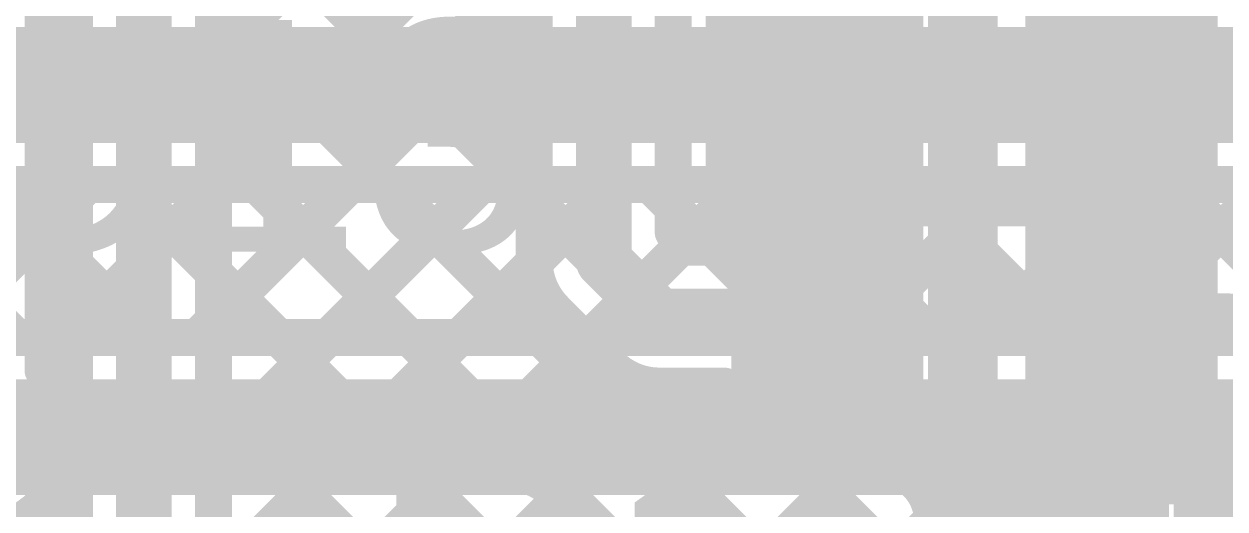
# Model space of a CAD drawing. Header units: millimetres. Extents: x -0.01 to 3.73, y -0.01 to 3.05.
# Drawn here: x 1.7109 to 1.9701, y 1.6675 to 1.7722 of the extents above; entities that cross this region are included whole.
import ezdxf

# ---------------------------------------------------------------- set-up
doc = ezdxf.new("R2010")
doc.units = ezdxf.units.MM
doc.header["$MEASUREMENT"] = 0
for name, color, linetype in [('BottomLayer', 5, 'Continuous'), ('TopLayer', 1, 'Continuous'), ('TopOverlay', 2, 'Continuous'), ('TopPaste', 8, 'Continuous'), ('TopSolder', 216, 'Continuous')]:
    doc.layers.add(name, color=color, linetype=linetype)
doc.styles.add('Arial', font='', dxfattribs={"height": 0.2})
doc.styles.get('Arial').set_extended_font_data('Arial')

# ---------------------------------------------------------------- blocks, each defined once
blk = doc.blocks.new('S______B______44')
at = {"layer": 'TopLayer'}
for points in [[(-0.045, -0.0175), (-0.045, 0.0175), (-0.015, 0.0175), (-0.015, -0.0175)], [(0.015, -0.0175), (0.015, 0.0175), (0.045, 0.0175), (0.045, -0.0175)]]:
    blk.add_hatch(color=1, dxfattribs=at).paths.add_polyline_path(points)
at = {"layer": 'TopPaste'}
for points in [[(-0.045, -0.0175), (-0.045, 0.0175), (-0.015, 0.0175), (-0.015, -0.0175)], [(0.015, -0.0175), (0.015, 0.0175), (0.045, 0.0175), (0.045, -0.0175)]]:
    blk.add_hatch(color=8, dxfattribs=at).paths.add_polyline_path(points)
at = {"layer": 'TopSolder'}
for points in [[(-0.049, -0.0215), (-0.049, 0.0215), (-0.011, 0.0215), (-0.011, -0.0215)], [(0.011, -0.0215), (0.011, 0.0215), (0.049, 0.0215), (0.049, -0.0215)]]:
    blk.add_hatch(color=216, dxfattribs=at).paths.add_polyline_path(points)
at = {"layer": 'TopOverlay', "const_width": 0.005}
for points in [[(0.05, 0.022), (-0.05, 0.022)], [(-0.05, 0.022), (-0.05, -0.022)], [(0.05, 0.022), (0.05, -0.022)], [(0.05, -0.022), (-0.05, -0.022)]]:
    blk.add_lwpolyline(points, dxfattribs=at)
at = {"layer": 'TopOverlay', "const_width": 0.0025}
for points in [[(-0.05125, 0.022, 1), (-0.04875, 0.022, 1)], [(-0.05125, 0.022, 1), (-0.04875, 0.022, 1)], [(0.04875, 0.022, 1), (0.05125, 0.022, 1)], [(0.04875, 0.022, 1), (0.05125, 0.022, 1)], [(-0.05125, -0.022, 1), (-0.04875, -0.022, 1)], [(-0.05125, -0.022, 1), (-0.04875, -0.022, 1)], [(0.04875, -0.022, 1), (0.05125, -0.022, 1)], [(0.04875, -0.022, 1), (0.05125, -0.022, 1)]]:
    blk.add_lwpolyline(points, format="xyb", close=True, dxfattribs=at)
blk = doc.blocks.new('S______B______45')
at = {"layer": 'TopLayer'}
for points in [[(-0.045, -0.0175), (-0.045, 0.0175), (-0.015, 0.0175), (-0.015, -0.0175)], [(0.015, -0.0175), (0.015, 0.0175), (0.045, 0.0175), (0.045, -0.0175)]]:
    blk.add_hatch(color=1, dxfattribs=at).paths.add_polyline_path(points)
at = {"layer": 'TopPaste'}
for points in [[(-0.045, -0.0175), (-0.045, 0.0175), (-0.015, 0.0175), (-0.015, -0.0175)], [(0.015, -0.0175), (0.015, 0.0175), (0.045, 0.0175), (0.045, -0.0175)]]:
    blk.add_hatch(color=8, dxfattribs=at).paths.add_polyline_path(points)
at = {"layer": 'TopSolder'}
for points in [[(-0.049, -0.0215), (-0.049, 0.0215), (-0.011, 0.0215), (-0.011, -0.0215)], [(0.011, -0.0215), (0.011, 0.0215), (0.049, 0.0215), (0.049, -0.0215)]]:
    blk.add_hatch(color=216, dxfattribs=at).paths.add_polyline_path(points)
at = {"layer": 'TopOverlay', "const_width": 0.005}
for points in [[(0.05, 0.022), (-0.05, 0.022)], [(-0.05, 0.022), (-0.05, -0.022)], [(0.05, 0.022), (0.05, -0.022)], [(0.05, -0.022), (-0.05, -0.022)]]:
    blk.add_lwpolyline(points, dxfattribs=at)
at = {"layer": 'TopOverlay', "const_width": 0.0025}
for points in [[(-0.05125, 0.022, 1), (-0.04875, 0.022, 1)], [(-0.05125, 0.022, 1), (-0.04875, 0.022, 1)], [(0.04875, 0.022, 1), (0.05125, 0.022, 1)], [(0.04875, 0.022, 1), (0.05125, 0.022, 1)], [(-0.05125, -0.022, 1), (-0.04875, -0.022, 1)], [(-0.05125, -0.022, 1), (-0.04875, -0.022, 1)], [(0.04875, -0.022, 1), (0.05125, -0.022, 1)], [(0.04875, -0.022, 1), (0.05125, -0.022, 1)]]:
    blk.add_lwpolyline(points, format="xyb", close=True, dxfattribs=at)
blk = doc.blocks.new('R___0603_97')
at = {"layer": 'TopLayer'}
for points in [[(-0.015, 0.0175), (-0.015, -0.0175), (-0.045, -0.0175), (-0.045, 0.0175)], [(0.045, 0.0175), (0.045, -0.0175), (0.015, -0.0175), (0.015, 0.0175)]]:
    blk.add_hatch(color=1, dxfattribs=at).paths.add_polyline_path(points)
at = {"layer": 'TopPaste'}
for points in [[(-0.015, 0.0175), (-0.015, -0.0175), (-0.045, -0.0175), (-0.045, 0.0175)], [(0.045, 0.0175), (0.045, -0.0175), (0.015, -0.0175), (0.015, 0.0175)]]:
    blk.add_hatch(color=8, dxfattribs=at).paths.add_polyline_path(points)
at = {"layer": 'TopSolder'}
for points in [[(-0.011, 0.0215), (-0.011, -0.0215), (-0.049, -0.0215), (-0.049, 0.0215)], [(0.049, 0.0215), (0.049, -0.0215), (0.011, -0.0215), (0.011, 0.0215)]]:
    blk.add_hatch(color=216, dxfattribs=at).paths.add_polyline_path(points)
at = {"layer": 'TopOverlay', "const_width": 0.005}
for points in [[(-0.048, 0.021), (-0.048, -0.021)], [(0.048, 0.021), (-0.048, 0.021)], [(0.048, 0.021), (0.048, -0.021)], [(0.048, -0.021), (-0.048, -0.021)]]:
    blk.add_lwpolyline(points, dxfattribs=at)
at = {"layer": 'TopOverlay', "const_width": 0.0025}
for points in [[(-0.04925, 0.021, 1), (-0.04675, 0.021, 1)], [(-0.04925, 0.021, 1), (-0.04675, 0.021, 1)], [(0.04675, 0.021, 1), (0.04925, 0.021, 1)], [(0.04675, 0.021, 1), (0.04925, 0.021, 1)], [(-0.04925, -0.021, 1), (-0.04675, -0.021, 1)], [(-0.04925, -0.021, 1), (-0.04675, -0.021, 1)], [(0.04675, -0.021, 1), (0.04925, -0.021, 1)], [(0.04675, -0.021, 1), (0.04925, -0.021, 1)]]:
    blk.add_lwpolyline(points, format="xyb", close=True, dxfattribs=at)

msp = doc.modelspace()

# ---------------------------------------------------------------- hatches: boundary and pattern name
at = {"layer": 'BottomLayer'}
h = msp.add_hatch(color=5, dxfattribs=at)
edge = h.paths.add_edge_path()
edge.add_arc((1.7, 1.683), 0.01181, 0, 360)
at = {"layer": 'TopLayer'}
h = msp.add_hatch(color=1, dxfattribs=at)
edge = h.paths.add_edge_path()
edge.add_arc((1.7, 1.683), 0.01181, 0, 360)

# ---------------------------------------------------------------- linework, layer by layer
at = {"layer": 'BottomLayer'}
for points, const_width in [([(1.633, 1.759), (2.121, 1.759)], 0.025), ([(1.633, 1.7375), (2.10672, 1.7375)], 0.008), ([(1.67623, 1.7375), (1.70923, 1.7045)], 0.008), ([(1.68796, 1.70081), (1.72465, 1.7375)], 0.008), ([(1.70451, 1.7375), (1.73751, 1.7045)], 0.008), ([(1.71993, 1.7045), (1.75293, 1.7375)], 0.008), ([(1.71993, 1.7045), (1.75293, 1.7375)], 0.008), ([(1.7328, 1.7375), (1.7658, 1.7045)], 0.008), ([(1.74822, 1.7045), (1.78122, 1.7375)], 0.008), ([(1.76108, 1.7375), (1.79408, 1.7045)], 0.008), ([(1.7765, 1.7045), (1.8095, 1.7375)], 0.008), ([(1.78937, 1.7375), (1.82237, 1.7045)], 0.008), ([(1.80478, 1.7045), (1.83778, 1.7375)], 0.008), ([(1.81765, 1.7375), (1.85065, 1.7045)], 0.008), ([(1.83307, 1.7045), (1.86607, 1.7375)], 0.008), ([(1.84594, 1.7375), (1.87894, 1.7045)], 0.008), ([(1.86135, 1.7045), (1.89435, 1.7375)], 0.008), ([(1.87422, 1.7375), (1.90722, 1.7045)], 0.008), ([(1.88964, 1.7045), (1.92264, 1.7375)], 0.008), ([(1.9025, 1.7375), (1.9355, 1.7045)], 0.008), ([(1.91792, 1.7045), (1.95092, 1.7375)], 0.008), ([(1.93079, 1.7375), (1.96379, 1.7045)], 0.008), ([(1.94621, 1.7045), (1.97921, 1.7375)], 0.008), ([(1.95907, 1.7375), (1.99207, 1.7045)], 0.008), ([(1.7, 1.7045), (2.21509, 1.7045)], 0.008), ([(1.7, 1.683), (2.37, 1.683)], 0.025)]:
    msp.add_lwpolyline(points, dxfattribs=dict(at, const_width=const_width))
for points, const_width in [([(1.72265, 1.7375, 1), (1.72665, 1.7375, 1)], 0.004), ([(1.7308, 1.7375, 1), (1.7348, 1.7375, 1)], 0.004), ([(1.75093, 1.7375, 1), (1.75493, 1.7375, 1)], 0.004), ([(1.75093, 1.7375, 1), (1.75493, 1.7375, 1)], 0.004), ([(1.75908, 1.7375, 1), (1.76308, 1.7375, 1)], 0.004), ([(1.77922, 1.7375, 1), (1.78322, 1.7375, 1)], 0.004), ([(1.78737, 1.7375, 1), (1.79137, 1.7375, 1)], 0.004), ([(1.8075, 1.7375, 1), (1.8115, 1.7375, 1)], 0.004), ([(1.81565, 1.7375, 1), (1.81965, 1.7375, 1)], 0.004), ([(1.83578, 1.7375, 1), (1.83978, 1.7375, 1)], 0.004), ([(1.84394, 1.7375, 1), (1.84794, 1.7375, 1)], 0.004), ([(1.86407, 1.7375, 1), (1.86807, 1.7375, 1)], 0.004), ([(1.87222, 1.7375, 1), (1.87622, 1.7375, 1)], 0.004), ([(1.89235, 1.7375, 1), (1.89635, 1.7375, 1)], 0.004), ([(1.9005, 1.7375, 1), (1.9045, 1.7375, 1)], 0.004), ([(1.92064, 1.7375, 1), (1.92464, 1.7375, 1)], 0.004), ([(1.92879, 1.7375, 1), (1.93279, 1.7375, 1)], 0.004), ([(1.94892, 1.7375, 1), (1.95292, 1.7375, 1)], 0.004), ([(1.95707, 1.7375, 1), (1.96107, 1.7375, 1)], 0.004), ([(1.70723, 1.7045, 1), (1.71123, 1.7045, 1)], 0.004), ([(1.71793, 1.7045, 1), (1.72193, 1.7045, 1)], 0.004), ([(1.71793, 1.7045, 1), (1.72193, 1.7045, 1)], 0.004), ([(1.73551, 1.7045, 1), (1.73951, 1.7045, 1)], 0.004), ([(1.74622, 1.7045, 1), (1.75022, 1.7045, 1)], 0.004), ([(1.7638, 1.7045, 1), (1.7678, 1.7045, 1)], 0.004), ([(1.7745, 1.7045, 1), (1.7785, 1.7045, 1)], 0.004), ([(1.79208, 1.7045, 1), (1.79608, 1.7045, 1)], 0.004), ([(1.80278, 1.7045, 1), (1.80678, 1.7045, 1)], 0.004), ([(1.82037, 1.7045, 1), (1.82437, 1.7045, 1)], 0.004), ([(1.83107, 1.7045, 1), (1.83507, 1.7045, 1)], 0.004), ([(1.84865, 1.7045, 1), (1.85265, 1.7045, 1)], 0.004), ([(1.85935, 1.7045, 1), (1.86335, 1.7045, 1)], 0.004), ([(1.87694, 1.7045, 1), (1.88094, 1.7045, 1)], 0.004), ([(1.88764, 1.7045, 1), (1.89164, 1.7045, 1)], 0.004), ([(1.90522, 1.7045, 1), (1.90922, 1.7045, 1)], 0.004), ([(1.91592, 1.7045, 1), (1.91992, 1.7045, 1)], 0.004), ([(1.9335, 1.7045, 1), (1.9375, 1.7045, 1)], 0.004), ([(1.94421, 1.7045, 1), (1.94821, 1.7045, 1)], 0.004), ([(1.96179, 1.7045, 1), (1.96579, 1.7045, 1)], 0.004), ([(1.69375, 1.683, 1), (1.70625, 1.683, 1)], 0.0125)]:
    msp.add_lwpolyline(points, format="xyb", close=True, dxfattribs=dict(at, const_width=const_width))
at = {"layer": 'TopLayer'}
for points, const_width in [([(1.73677, 1.61023), (1.73677, 1.879)], 0.012), ([(1.715, 1.69743), (1.715, 1.86457)], 0.008), ([(1.72177, 1.61023), (1.72177, 1.86457)], 0.008), ([(1.75177, 1.61644), (1.75177, 1.86457)], 0.008), ([(1.886, 1.759), (1.886, 1.82239)], 0.025), ([(1.836, 1.721), (1.836, 1.82239)], 0.012), ([(1.75177, 1.76462), (1.77554, 1.78839)], 0.008), ([(1.75177, 1.73634), (1.80383, 1.78839)], 0.008), ([(1.75177, 1.73634), (1.80383, 1.78839)], 0.008), ([(1.76676, 1.78839), (1.821, 1.73415)], 0.008), ([(1.79504, 1.78839), (1.821, 1.76244)], 0.008), ([(1.821, 1.721), (1.821, 1.78839)], 0.008), ([(1.851, 1.72721), (1.851, 1.78839)], 0.008), ([(1.917, 1.7405), (1.917, 1.78839)], 0.008), ([(1.862, 1.7355), (1.862, 1.7855)], 0.008), ([(1.91, 1.7355), (1.91, 1.7855)], 0.008), ([(1.75177, 1.70806), (1.821, 1.77728)], 0.008), ([(1.75177, 1.7751), (1.915, 1.61187)], 0.008), ([(1.946, 1.759), (2.121, 1.759)], 0.025), ([(1.946, 1.709), (1.946, 1.759)], 0.025), ([(1.715, 1.75614), (1.72177, 1.76291)], 0.008), ([(1.851, 1.75072), (1.862, 1.76172)], 0.008), ([(1.851, 1.76072), (1.862, 1.74972)], 0.008), ([(1.91, 1.75315), (1.917, 1.76015)], 0.008), ([(1.921, 1.759), (1.946, 1.759)], 0.01), ([(1.91, 1.75829), (1.917, 1.75129)], 0.008), ([(1.715, 1.7553), (1.72177, 1.74853)], 0.008), ([(1.75177, 1.67977), (1.821, 1.749)], 0.008), ([(1.75177, 1.74681), (1.915, 1.58358)], 0.008), ([(1.917, 1.7275), (1.917, 1.7405)], 0.008), ([(1.917, 1.7275), (1.917, 1.7405)], 0.008), ([(1.963, 1.66473), (2.03577, 1.7375)], 0.008), ([(1.715, 1.72785), (1.72177, 1.73462)], 0.008), ([(1.85339, 1.72482), (1.862, 1.73343)], 0.008), ([(1.862, 1.724), (1.862, 1.7325)], 0.008), ([(1.91, 1.6825), (1.91, 1.7325)], 0.008), ([(1.851, 1.73244), (1.85944, 1.724)], 0.008), ([(1.91, 1.72486), (1.917, 1.73186)], 0.008), ([(1.91, 1.73), (1.917, 1.723)], 0.008), ([(1.917, 1.6775), (1.917, 1.7275)], 0.008), ([(1.715, 1.72701), (1.72177, 1.72024)], 0.008), ([(1.851, 1.72721), (1.85421, 1.724)], 0.008), ([(1.836, 1.721), (1.848, 1.709)], 0.012), ([(1.85421, 1.724), (1.862, 1.724)], 0.008), ([(1.75177, 1.65149), (1.821, 1.72072)], 0.008), ([(1.75177, 1.71853), (1.9175, 1.5528)], 0.008), ([(1.8254, 1.71039), (1.83739, 1.6984)], 0.008), ([(1.848, 1.709), (1.886, 1.709)], 0.012), ([(1.921, 1.709), (1.946, 1.709)], 0.01), ([(1.946, 1.709), (1.971, 1.709)], 0.01), ([(1.946, 1.6815), (1.946, 1.709)], 0.01), ([(1.715, 1.69957), (1.72177, 1.70634)], 0.008), ([(1.715, 1.69957), (1.72177, 1.70634)], 0.008), ([(1.75177, 1.6232), (1.83218, 1.70361)], 0.008), ([(1.91, 1.69658), (1.917, 1.70358)], 0.008), ([(1.91, 1.70172), (1.917, 1.69472)], 0.008), ([(1.715, 1.69873), (1.72177, 1.69196)], 0.008), ([(1.76253, 1.60568), (1.85085, 1.694)], 0.008), ([(1.848, 1.694), (1.862, 1.694)], 0.008), ([(1.862, 1.6825), (1.862, 1.694)], 0.008), ([(1.75177, 1.69024), (1.915, 1.52701)], 0.008), ([(1.77668, 1.59154), (1.86764, 1.6825)], 0.008), ([(1.79082, 1.5774), (1.89592, 1.6825)], 0.008), ([(1.862, 1.6825), (1.91, 1.6825)], 0.008), ([(1.87265, 1.6825), (1.915, 1.64015)], 0.008), ([(1.90094, 1.6825), (1.915, 1.66844)], 0.008), ([(1.71953, 1.67582), (1.72177, 1.67806)], 0.008), ([(1.915, 1.6765), (1.963, 1.6765)], 0.008), ([(1.915, 1.67329), (1.91821, 1.6765)], 0.008), ([(1.915, 1.6235), (1.915, 1.6765)], 0.008), ([(1.917, 1.6775), (1.975, 1.6775)], 0.008), ([(1.9625, 1.6775), (1.975, 1.665)], 0.008), ([(1.963, 1.6235), (1.963, 1.6765)], 0.008), ([(1.80496, 1.56325), (1.915, 1.67329)], 0.008), ([(1.71589, 1.66956), (1.72177, 1.66368)], 0.008)]:
    msp.add_lwpolyline(points, dxfattribs=dict(at, const_width=const_width))
for points, const_width in [([(1.74977, 1.7751, 1), (1.75377, 1.7751, 1)], 0.004), ([(1.87975, 1.759, 1), (1.89225, 1.759, 1)], 0.0125), ([(1.93975, 1.759, 1), (1.95225, 1.759, 1)], 0.0125), ([(1.93975, 1.759, 1), (1.95225, 1.759, 1)], 0.0125), ([(1.74977, 1.76462, 1), (1.75377, 1.76462, 1)], 0.004), ([(1.71977, 1.76291, 1), (1.72377, 1.76291, 1)], 0.004), ([(1.819, 1.76244, 1), (1.823, 1.76244, 1)], 0.004), ([(1.86, 1.76172, 1), (1.864, 1.76172, 1)], 0.004), ([(1.849, 1.76072, 1), (1.853, 1.76072, 1)], 0.004), ([(1.915, 1.76015, 1), (1.919, 1.76015, 1)], 0.004), ([(1.9185, 1.759, 1), (1.9235, 1.759, 1)], 0.005), ([(1.9435, 1.759, 1), (1.9485, 1.759, 1)], 0.005), ([(1.713, 1.75614, 1), (1.717, 1.75614, 1)], 0.004), ([(1.908, 1.75829, 1), (1.912, 1.75829, 1)], 0.004), ([(1.713, 1.7553, 1), (1.717, 1.7553, 1)], 0.004), ([(1.849, 1.75072, 1), (1.853, 1.75072, 1)], 0.004), ([(1.908, 1.75315, 1), (1.912, 1.75315, 1)], 0.004), ([(1.915, 1.75129, 1), (1.919, 1.75129, 1)], 0.004), ([(1.71977, 1.74853, 1), (1.72377, 1.74853, 1)], 0.004), ([(1.819, 1.749, 1), (1.823, 1.749, 1)], 0.004), ([(1.86, 1.74972, 1), (1.864, 1.74972, 1)], 0.004), ([(1.74977, 1.74681, 1), (1.75377, 1.74681, 1)], 0.004), ([(1.915, 1.7405, 1), (1.919, 1.7405, 1)], 0.004), ([(1.915, 1.7405, 1), (1.919, 1.7405, 1)], 0.004), ([(1.915, 1.7405, 1), (1.919, 1.7405, 1)], 0.004), ([(1.74977, 1.73634, 1), (1.75377, 1.73634, 1)], 0.004), ([(1.74977, 1.73634, 1), (1.75377, 1.73634, 1)], 0.004), ([(1.86, 1.7355, 1), (1.864, 1.7355, 1)], 0.004), ([(1.908, 1.7355, 1), (1.912, 1.7355, 1)], 0.004), ([(1.71977, 1.73462, 1), (1.72377, 1.73462, 1)], 0.004), ([(1.819, 1.73415, 1), (1.823, 1.73415, 1)], 0.004), ([(1.86, 1.73343, 1), (1.864, 1.73343, 1)], 0.004), ([(1.86, 1.7325, 1), (1.864, 1.7325, 1)], 0.004), ([(1.908, 1.7325, 1), (1.912, 1.7325, 1)], 0.004), ([(1.849, 1.73244, 1), (1.853, 1.73244, 1)], 0.004), ([(1.908, 1.73, 1), (1.912, 1.73, 1)], 0.004), ([(1.915, 1.73186, 1), (1.919, 1.73186, 1)], 0.004), ([(1.713, 1.72785, 1), (1.717, 1.72785, 1)], 0.004), ([(1.915, 1.7275, 1), (1.919, 1.7275, 1)], 0.004), ([(1.915, 1.7275, 1), (1.919, 1.7275, 1)], 0.004), ([(1.915, 1.7275, 1), (1.919, 1.7275, 1)], 0.004), ([(1.713, 1.72701, 1), (1.717, 1.72701, 1)], 0.004), ([(1.849, 1.72721, 1), (1.853, 1.72721, 1)], 0.004), ([(1.849, 1.72721, 1), (1.853, 1.72721, 1)], 0.004), ([(1.85139, 1.72482, 1), (1.85539, 1.72482, 1)], 0.004), ([(1.908, 1.72486, 1), (1.912, 1.72486, 1)], 0.004), ([(1.833, 1.721, 1), (1.839, 1.721, 1)], 0.006), ([(1.833, 1.721, 1), (1.839, 1.721, 1)], 0.006), ([(1.85221, 1.724, 1), (1.85621, 1.724, 1)], 0.004), ([(1.85221, 1.724, 1), (1.85621, 1.724, 1)], 0.004), ([(1.85744, 1.724, 1), (1.86144, 1.724, 1)], 0.004), ([(1.86, 1.724, 1), (1.864, 1.724, 1)], 0.004), ([(1.86, 1.724, 1), (1.864, 1.724, 1)], 0.004), ([(1.915, 1.723, 1), (1.919, 1.723, 1)], 0.004), ([(1.71977, 1.72024, 1), (1.72377, 1.72024, 1)], 0.004), ([(1.819, 1.721, 1), (1.823, 1.721, 1)], 0.004), ([(1.819, 1.721, 1), (1.823, 1.721, 1)], 0.004), ([(1.819, 1.721, 1), (1.823, 1.721, 1)], 0.004), ([(1.819, 1.72072, 1), (1.823, 1.72072, 1)], 0.004), ([(1.74977, 1.71853, 1), (1.75377, 1.71853, 1)], 0.004), ([(1.93975, 1.709, 1), (1.95225, 1.709, 1)], 0.0125), ([(1.82339, 1.7104, 1), (1.82739, 1.7104, 1)], 0.004), ([(1.82339, 1.71039, 1), (1.82739, 1.71039, 1)], 0.004), ([(1.8234, 1.71039, 1), (1.8274, 1.71039, 1)], 0.004), ([(1.845, 1.709, 1), (1.851, 1.709, 1)], 0.006), ([(1.845, 1.709, 1), (1.851, 1.709, 1)], 0.006), ([(1.883, 1.709, 1), (1.889, 1.709, 1)], 0.006), ([(1.9185, 1.709, 1), (1.9235, 1.709, 1)], 0.005), ([(1.9435, 1.709, 1), (1.9485, 1.709, 1)], 0.005), ([(1.9435, 1.709, 1), (1.9485, 1.709, 1)], 0.005), ([(1.9435, 1.709, 1), (1.9485, 1.709, 1)], 0.005), ([(1.9685, 1.709, 1), (1.9735, 1.709, 1)], 0.005), ([(1.74977, 1.70806, 1), (1.75377, 1.70806, 1)], 0.004), ([(1.71977, 1.70634, 1), (1.72377, 1.70634, 1)], 0.004), ([(1.71977, 1.70634, 1), (1.72377, 1.70634, 1)], 0.004), ([(1.83018, 1.70361, 1), (1.83418, 1.70361, 1)], 0.004), ([(1.908, 1.70172, 1), (1.912, 1.70172, 1)], 0.004), ([(1.915, 1.70358, 1), (1.919, 1.70358, 1)], 0.004), ([(1.713, 1.69957, 1), (1.717, 1.69957, 1)], 0.004), ([(1.713, 1.69957, 1), (1.717, 1.69957, 1)], 0.004), ([(1.713, 1.69873, 1), (1.717, 1.69873, 1)], 0.004), ([(1.713, 1.69743, 1), (1.717, 1.69743, 1)], 0.004), ([(1.713, 1.69743, 1), (1.717, 1.69743, 1)], 0.004), ([(1.83539, 1.6984, 1), (1.83939, 1.6984, 1)], 0.004), ([(1.83539, 1.69839, 1), (1.83939, 1.69839, 1)], 0.004), ([(1.8354, 1.69839, 1), (1.8394, 1.69839, 1)], 0.004), ([(1.908, 1.69658, 1), (1.912, 1.69658, 1)], 0.004), ([(1.846, 1.694, 1), (1.85, 1.694, 1)], 0.004), ([(1.846, 1.694, 1), (1.85, 1.694, 1)], 0.004), ([(1.846, 1.694, 1), (1.85, 1.694, 1)], 0.004), ([(1.84885, 1.694, 1), (1.85285, 1.694, 1)], 0.004), ([(1.86, 1.694, 1), (1.864, 1.694, 1)], 0.004), ([(1.86, 1.694, 1), (1.864, 1.694, 1)], 0.004), ([(1.915, 1.69472, 1), (1.919, 1.69472, 1)], 0.004), ([(1.71977, 1.69196, 1), (1.72377, 1.69196, 1)], 0.004), ([(1.74977, 1.69024, 1), (1.75377, 1.69024, 1)], 0.004), ([(1.71881, 1.683, 1), (1.72281, 1.683, 1)], 0.004), ([(1.71881, 1.683, 1), (1.72281, 1.683, 1)], 0.004), ([(1.86, 1.6825, 1), (1.864, 1.6825, 1)], 0.004), ([(1.86, 1.6825, 1), (1.864, 1.6825, 1)], 0.004), ([(1.86564, 1.6825, 1), (1.86964, 1.6825, 1)], 0.004), ([(1.87065, 1.6825, 1), (1.87465, 1.6825, 1)], 0.004), ([(1.89392, 1.6825, 1), (1.89792, 1.6825, 1)], 0.004), ([(1.89894, 1.6825, 1), (1.90294, 1.6825, 1)], 0.004), ([(1.908, 1.6825, 1), (1.912, 1.6825, 1)], 0.004), ([(1.908, 1.6825, 1), (1.912, 1.6825, 1)], 0.004), ([(1.9435, 1.6815, 1), (1.9485, 1.6815, 1)], 0.005), ([(1.71977, 1.67806, 1), (1.72377, 1.67806, 1)], 0.004), ([(1.74977, 1.67977, 1), (1.75377, 1.67977, 1)], 0.004), ([(1.71753, 1.67582, 1), (1.72153, 1.67582, 1)], 0.004), ([(1.913, 1.6765, 1), (1.917, 1.6765, 1)], 0.004), ([(1.913, 1.6765, 1), (1.917, 1.6765, 1)], 0.004), ([(1.915, 1.6775, 1), (1.919, 1.6775, 1)], 0.004), ([(1.915, 1.6775, 1), (1.919, 1.6775, 1)], 0.004), ([(1.91621, 1.6765, 1), (1.92021, 1.6765, 1)], 0.004), ([(1.9605, 1.6775, 1), (1.9645, 1.6775, 1)], 0.004), ([(1.961, 1.6765, 1), (1.965, 1.6765, 1)], 0.004), ([(1.961, 1.6765, 1), (1.965, 1.6765, 1)], 0.004), ([(1.913, 1.67329, 1), (1.917, 1.67329, 1)], 0.004), ([(1.913, 1.67329, 1), (1.917, 1.67329, 1)], 0.004), ([(1.71389, 1.66956, 1), (1.71789, 1.66956, 1)], 0.004), ([(1.913, 1.66844, 1), (1.917, 1.66844, 1)], 0.004), ([(1.71977, 1.66368, 1), (1.72377, 1.66368, 1)], 0.004), ([(1.961, 1.66473, 1), (1.965, 1.66473, 1)], 0.004)]:
    msp.add_lwpolyline(points, format="xyb", close=True, dxfattribs=dict(at, const_width=const_width))
at = {"layer": 'TopLayer', "const_width": 0.008}
for points in [[(1.82539, 1.71039, -0.198912), (1.821, 1.721)], [(1.82539, 1.7104, -0.198764), (1.821, 1.721)], [(1.72081, 1.683, -1.480911), (1.685, 1.69743)], [(1.715, 1.69743, -0.193845), (1.72081, 1.683)], [(1.848, 1.694, -0.198912), (1.83739, 1.69839)], [(1.848, 1.694, -0.198764), (1.8374, 1.69839)]]:
    msp.add_lwpolyline(points, format="xyb", dxfattribs=at)

# ---------------------------------------------------------------- block references
at = {"rotation": 180}
for name, p in [('S______B______44', (1.916, 1.759)), ('S______B______45', (1.916, 1.709)), ('R___0603_97', (1.969, 1.65))]:
    msp.add_blockref(name, p, dxfattribs=at)

# ---------------------------------------------------------------- texts
at = {"layer": 'TopOverlay', "style": 'Arial'}
for s, p in [('U13', (1.69452, 1.72301)), ('R12', (1.78552, 1.62701))]:
    msp.add_text(s, height=0.05, dxfattribs=at).set_placement(p)

doc.saveas('drawing.dxf')
